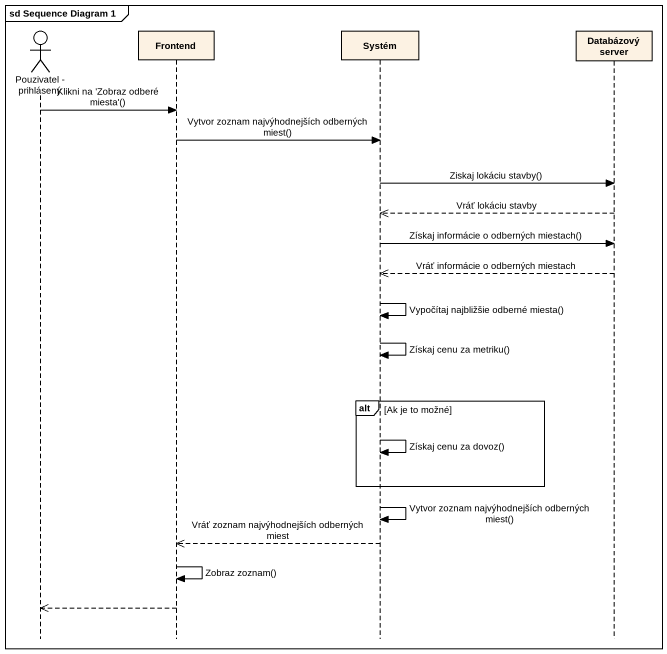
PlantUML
@startuml
mainframe sd Sequence Diagram 1
hide footbox
actor "Pouzivatel - prihlásený" as Pouzivatel_prihlásený
participant Frontend
participant Systém
participant "Databázový server" as Databázový_server

Pouzivatel_prihlásený -> Frontend : Klikni na 'Zobraz odberé miesta'()
Frontend -> Systém : Vytvor zoznam najvýhodnejších odberných miest()
Systém -> Databázový_server : Ziskaj lokáciu stavby()
Databázový_server -->> Systém : Vráť lokáciu stavby
Systém -> Databázový_server : Získaj informácie o odberných miestach()
Databázový_server -->> Systém : Vráť informácie o odberných miestach
Systém -> Systém : Vypočítaj najbližšie odberné miesta()
Systém -> Systém : Získaj cenu za metriku()
alt Ak je to možné
  Systém -> Systém : Získaj cenu za dovoz()
end
Systém -> Systém : Vytvor zoznam najvýhodnejších odberných miest()
Systém -->> Frontend : Vráť zoznam najvýhodnejších odberných miest
Frontend -> Frontend : Zobraz zoznam()
Frontend -->> Pouzivatel_prihlásený
@enduml
